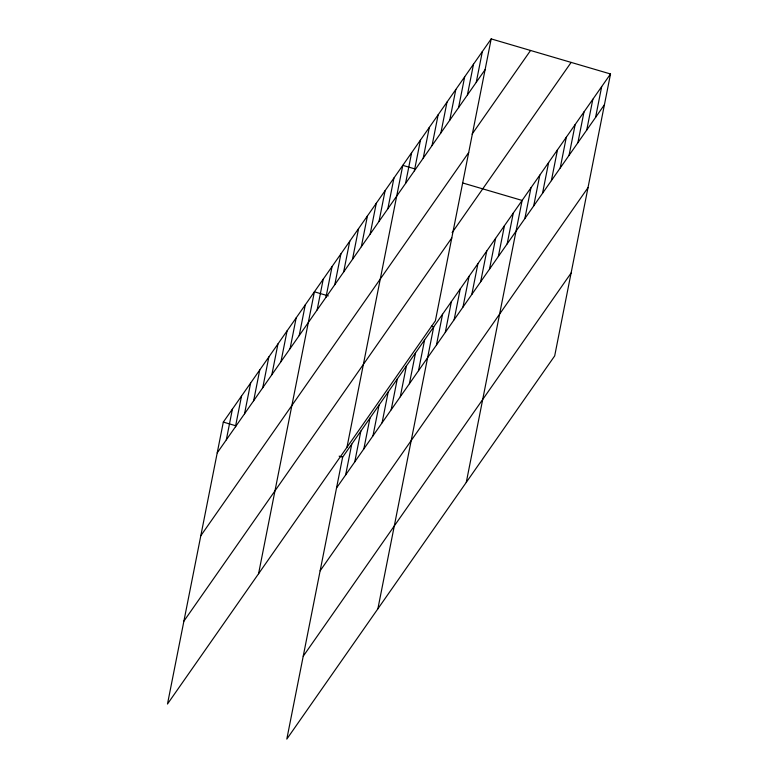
<?xml version="1.0" encoding="UTF-8"?>
<svg xmlns="http://www.w3.org/2000/svg" width="778" height="778" viewBox="0 0 778 778"><rect width="100%" height="100%" fill="white"/><g stroke="black" fill="none" stroke-linecap="round" stroke-linejoin="round"><path stroke-width="1.17" d="M491.19 38.9L223.315 422.094L167.484 704.022L435.369 320.828L491.19 38.9L610.516 73.978L554.685 355.906L286.81 739.1L342.631 457.172L610.516 73.978M226.32 439.842L232.418 409.063M235.433 426.811L241.53 396.041M244.545 413.779L250.633 383.009M253.647 400.758L259.745 369.978M262.76 387.726L268.848 356.946M271.862 374.695L277.96 343.925M280.975 361.673L287.063 330.893M290.077 348.641L296.175 317.862M299.19 335.61L305.277 304.84M258.568 573.736L314.39 291.808L328.287 295.893M317.132 309.936L323.23 279.166M325.972 297.293L332.07 266.514M334.812 284.651L340.91 253.871M343.652 271.999L349.75 241.229M352.492 259.356L358.59 228.576M361.332 246.714L367.43 215.934M370.172 234.061L376.27 203.291M379.012 221.419L385.11 190.649M387.852 208.776L393.95 177.997M346.969 447.282L402.79 165.354L415.53 169.098M345.646 474.92L351.744 444.15M405.533 183.482L411.63 152.712M354.758 461.889L360.846 431.119M414.373 170.839L420.47 140.059M363.861 448.867L369.958 418.087M423.213 158.197L429.31 127.417M372.973 435.836L379.061 405.056M432.053 145.544L438.15 114.774M382.076 422.804L388.173 392.034M440.893 132.902L446.99 102.122M391.188 409.782L397.276 379.003M449.733 120.259L455.83 89.48M400.291 396.751L406.388 365.971M458.573 107.607L464.67 76.837M409.403 383.719L415.501 352.949M467.413 94.965L473.51 64.195M418.506 370.688L424.603 339.918M476.253 82.322L482.35 51.543M377.884 608.814L433.716 326.886L431.391 326.206M436.458 345.014L442.556 314.244M445.298 332.371L451.396 301.601M454.138 319.729L460.236 288.949M462.978 307.086L469.076 276.307M471.818 294.434L477.916 263.664M480.658 281.792L486.756 251.012M489.498 269.149L495.596 238.369M498.338 256.497L504.436 225.727M507.178 243.854L513.276 213.084M466.285 482.36L522.116 200.432L462.453 182.898M524.858 218.56L530.956 187.79M533.698 205.917L539.796 175.147M542.538 193.275L548.636 162.495M551.378 180.632L557.476 149.853M560.218 167.98L566.316 137.21M569.058 155.337L575.156 124.568M577.898 142.695L583.996 111.915M586.738 130.043L592.836 99.273M595.578 117.4L601.676 86.63M217.218 452.864L485.093 69.67M472.09 134.127L530.567 50.473M200.802 535.75L468.687 152.556M452.135 232.632L571.14 62.405M183.9 621.136L451.775 237.942M336.543 487.952L604.418 104.758M320.128 570.828L588.012 187.634M303.226 656.224L571.101 273.029M223.315 422.094L236.045 425.838M339.159 456.151L342.631 457.172"/></g></svg>
